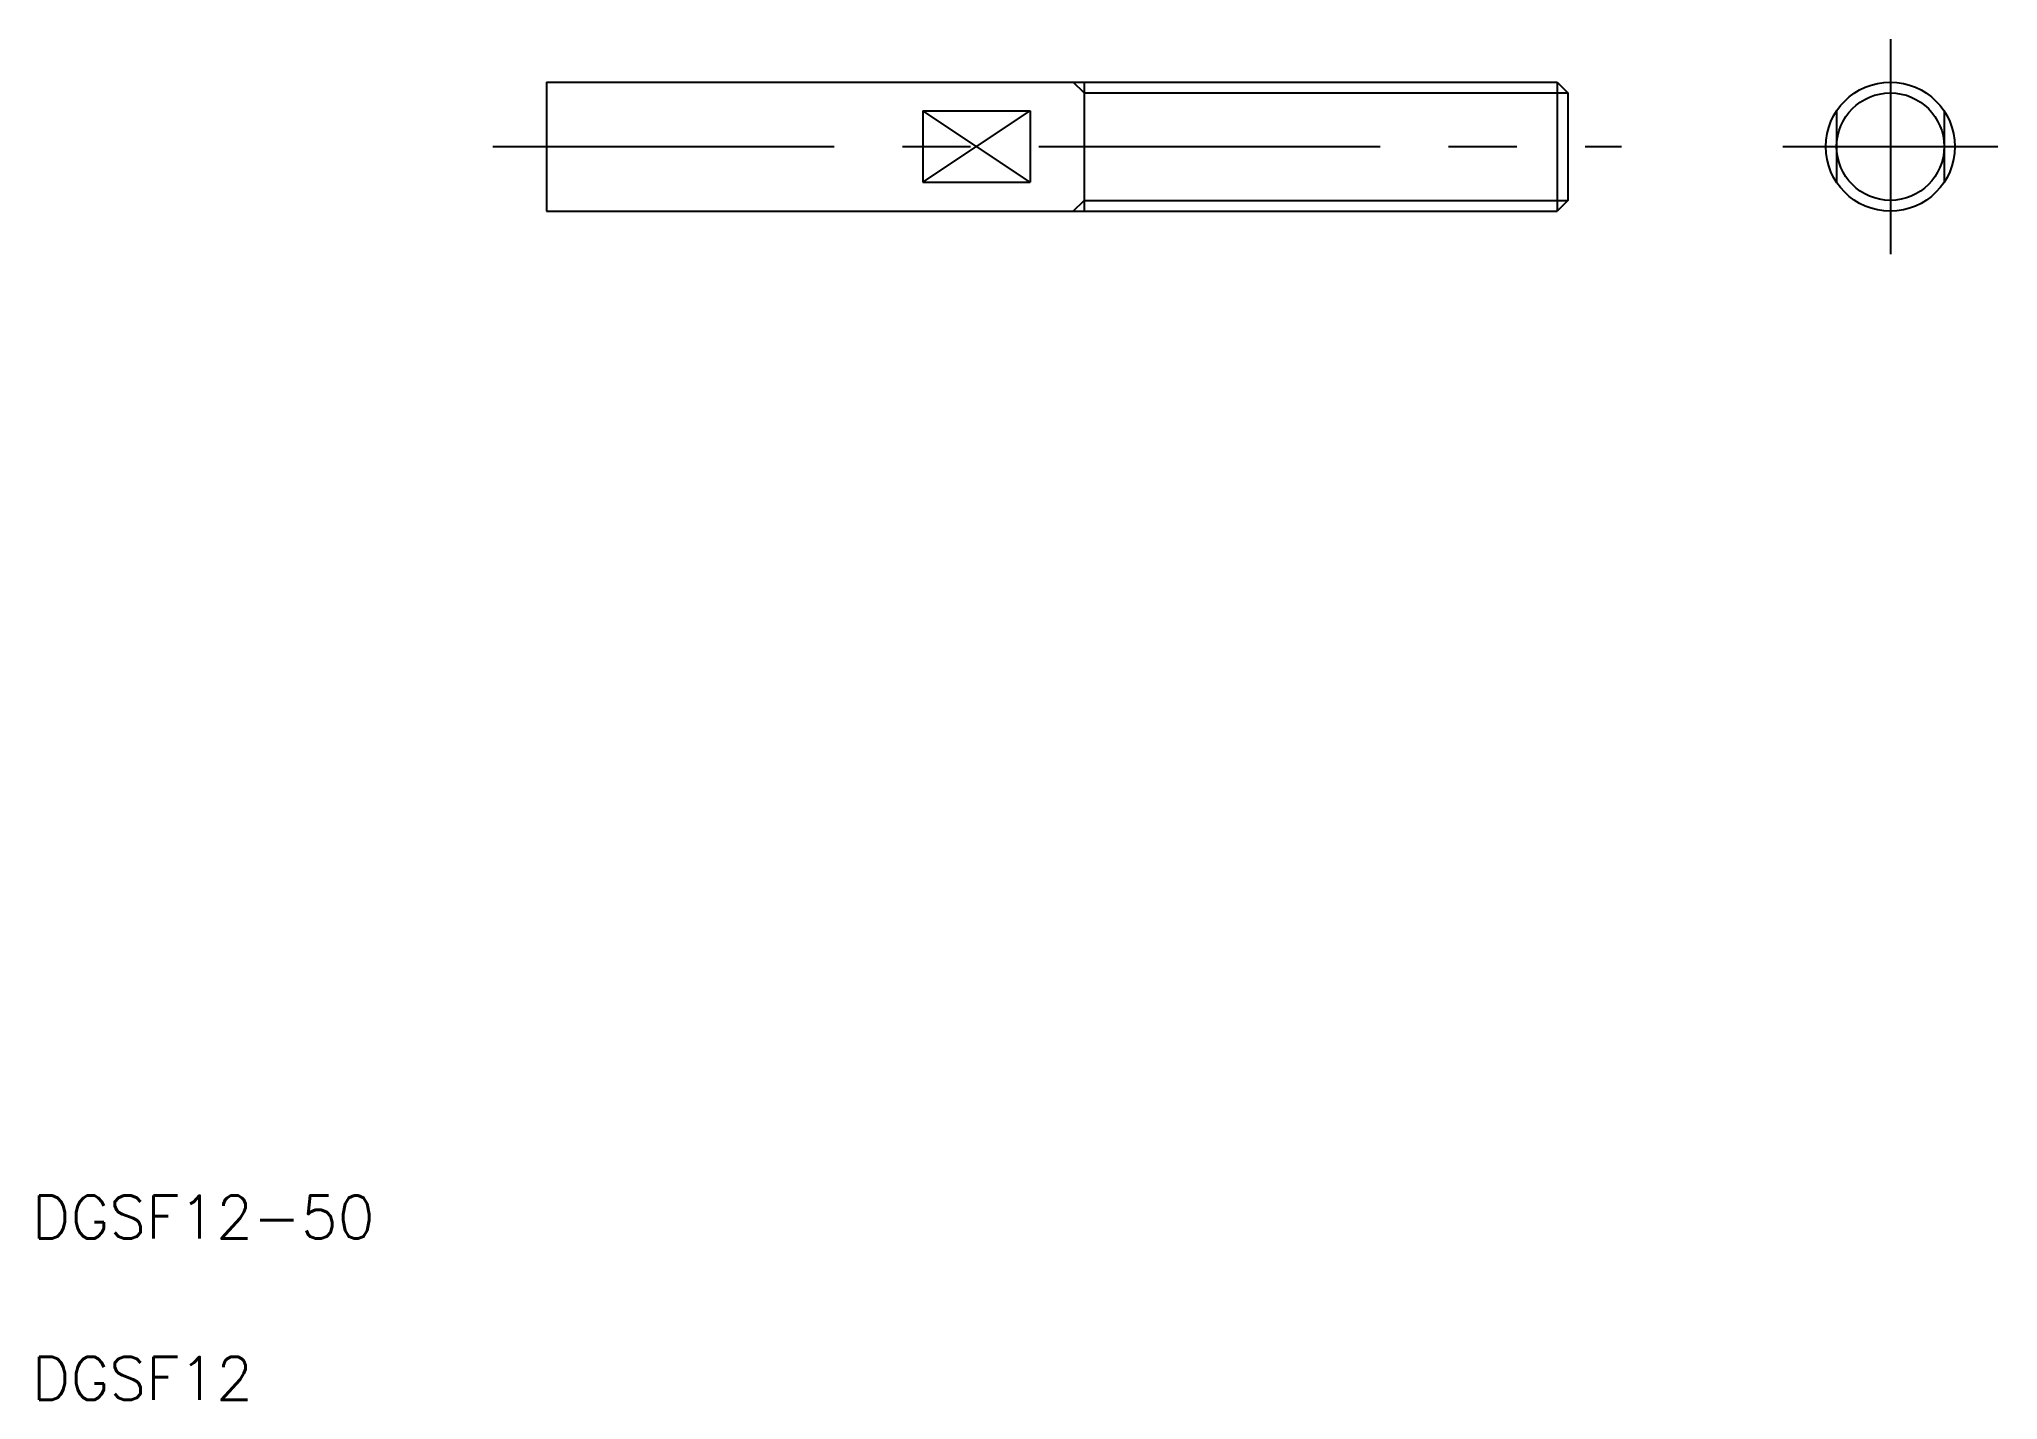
# Model space of a CAD drawing. Extents: x 11 to 193, y 10 to 137.
import ezdxf

# ---------------------------------------------------------------- set-up
doc = ezdxf.new("R2010")
doc.units = 0
doc.linetypes.add('CENTER', pattern=[50.8, 31.75, -6.35, 6.35, -6.35])
doc.linetypes.add('DASHED', pattern=[19.05, 12.7, -6.35])
doc.layers.get('0').update_dxf_attribs({"linetype": 'CONTINUOUS'})
doc.layers.add('CENTER', color=1, linetype='CENTER')
doc.styles.get("Standard").update_dxf_attribs({"font": 'txt', "bigfont": 'BIGFONT'})

msp = doc.modelspace()

# ---------------------------------------------------------------- linework, layer by layer
at = {"color": 7, "linetype": 'CONTINUOUS'}
for p, q in [((57.88, 132.61), (151.88, 132.61)), ((57.88, 132.61), (57.88, 120.61)), ((107.88, 131.61), (106.88, 132.61)), ((107.88, 132.61), (107.88, 120.61)), ((151.88, 132.61), (151.88, 120.61)), ((151.88, 132.61), (152.88, 131.61)), ((152.88, 131.61), (152.88, 121.61)), ((57.88, 129.61), (57.88, 129.61)), ((92.88, 129.93), (102.88, 129.93)), ((92.88, 129.93), (92.88, 123.29)), ((102.88, 129.93), (102.88, 123.29)), ((57.88, 126.61), (57.88, 126.61)), ((92.88, 123.29), (102.88, 123.29)), ((57.88, 120.61), (151.88, 120.61)), ((106.88, 120.61), (107.88, 121.61)), ((152.88, 121.61), (151.88, 120.61))]:
    msp.add_line(p, q, dxfattribs=at)
at = {"color": 3, "linetype": 'CONTINUOUS'}
for p, q in [((107.88, 131.61), (152.88, 131.61)), ((102.88, 123.29), (92.88, 129.93)), ((92.88, 123.29), (102.88, 129.93)), ((107.88, 121.61), (152.88, 121.61))]:
    msp.add_line(p, q, dxfattribs=at)
at = {"color": 3, "linetype": 'DASHED'}
for p, q in [((177.88, 129.93), (177.88, 123.29)), ((187.88, 129.93), (187.88, 123.29))]:
    msp.add_line(p, q, dxfattribs=at)
at = {"color": 7, "linetype": 'CONTINUOUS'}
msp.add_circle((182.88, 126.61), 6, dxfattribs=at)
at = {"color": 3, "linetype": 'CONTINUOUS'}
msp.add_circle((182.88, 126.61), 5, dxfattribs=at)
at = {"layer": 'CENTER', "color": 1, "linetype": 'CENTER'}
for p, q in [((182.88, 136.61), (182.88, 116.61)), ((52.88, 126.61), (157.88, 126.61)), ((172.88, 126.61), (192.88, 126.61))]:
    msp.add_line(p, q, dxfattribs=at)

# ---------------------------------------------------------------- texts
at = {"color": 7, "linetype": 'CONTINUOUS'}
for s, p in [('DGSF12-50', (10, 25)), ('DGSF12', (10, 10))]:
    msp.add_text(s, height=4, dxfattribs=at).set_placement(p)

doc.saveas('drawing.dxf')
